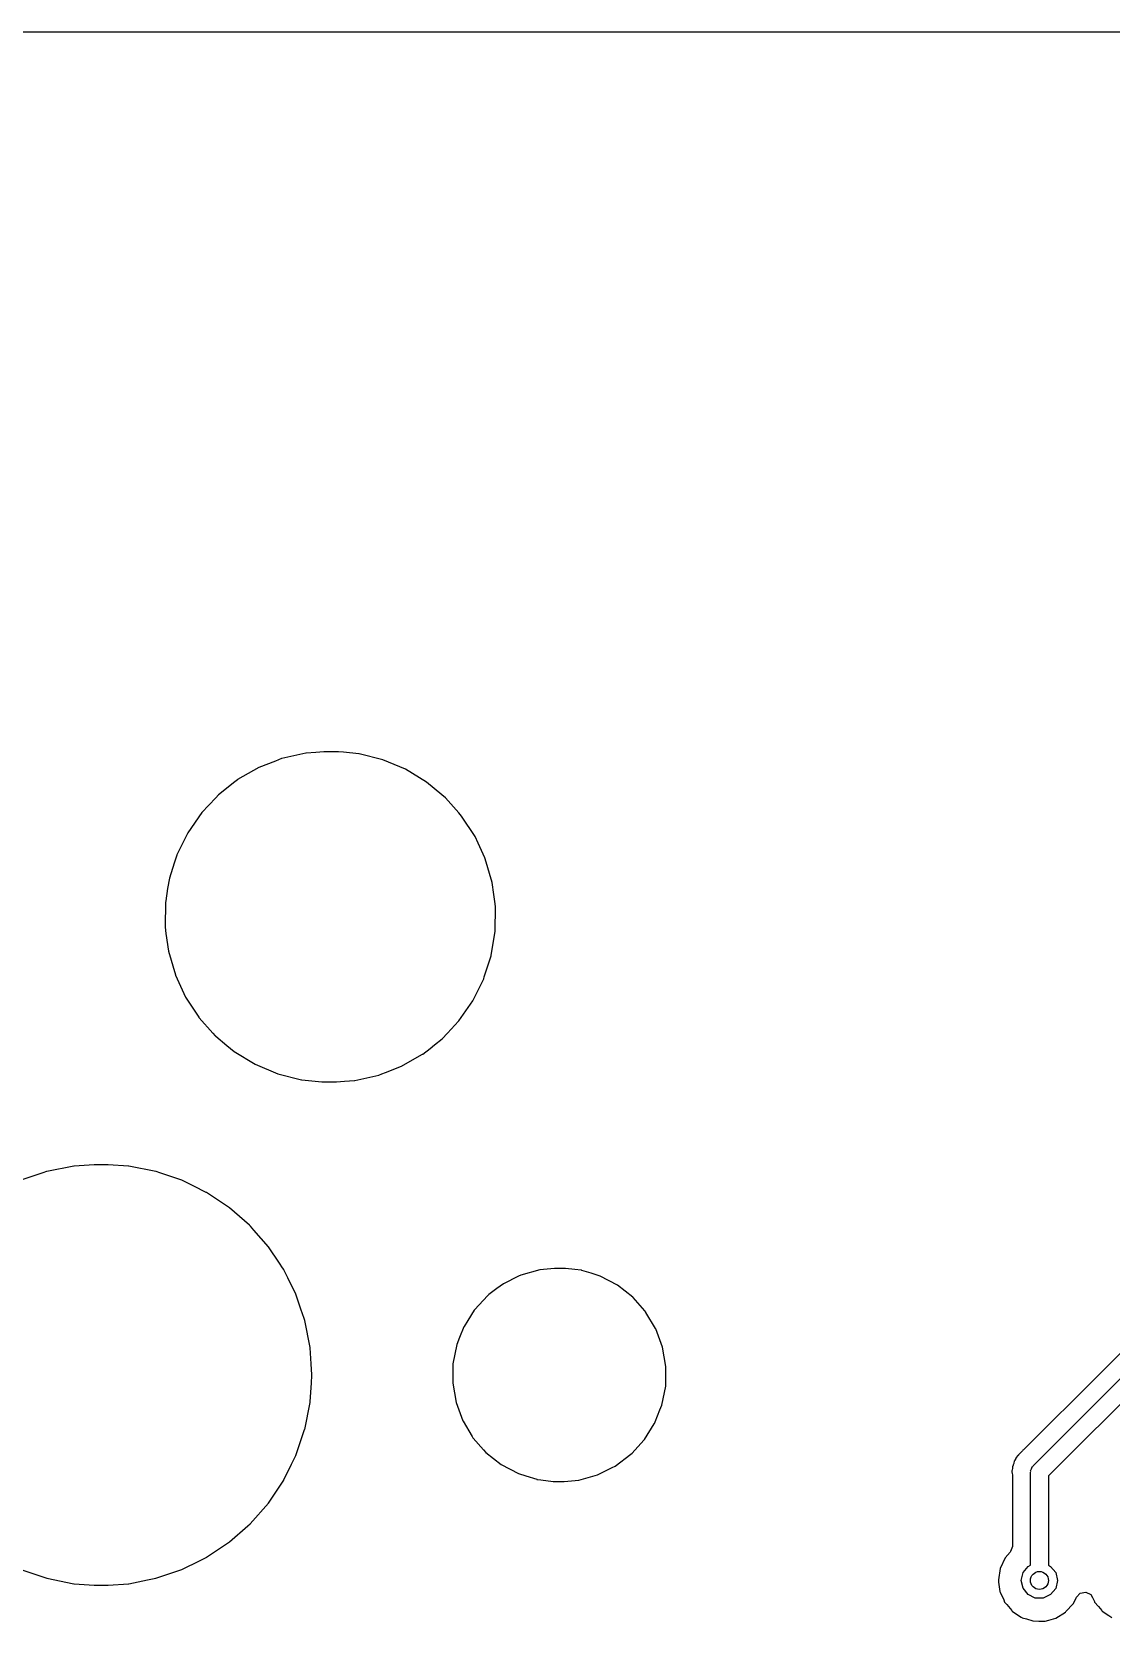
# Model space of a CAD drawing. Extents: x 0.6 to 14.8, y -5.2 to -0.6.
# Drawn here: x 13.458 to 13.93, y -1.287 to -0.594 of the extents above; entities that cross this region are included whole.
import ezdxf

# ---------------------------------------------------------------- set-up
doc = ezdxf.new("R2010")
doc.units = 0
doc.header["$MEASUREMENT"] = 0
doc.layers.add('BLACK', color=7, linetype='CONTINUOUS')

msp = doc.modelspace()

# ---------------------------------------------------------------- linework, layer by layer
at = {"layer": 'BLACK', "linetype": 'CONTINUOUS'}
for p, q in [((12.3751, -0.593524), (13.8593, -0.593524)), ((13.8593, -0.593524), (14.7239, -0.593524)), ((13.5779, -0.908446), (13.5674, -0.91081)), ((13.578, -0.908435), (13.5779, -0.908446)), ((13.5823, -0.90812), (13.578, -0.908435)), ((13.578, -0.908435), (13.578, -0.908435)), ((13.5858, -0.907854), (13.5823, -0.90812)), ((13.5922, -0.907854), (13.5858, -0.907854)), ((13.5943, -0.908069), (13.5922, -0.907854)), ((13.601, -0.908736), (13.5943, -0.908069)), ((13.6011, -0.90875), (13.601, -0.908736)), ((13.601, -0.908736), (13.601, -0.908736)), ((13.6115, -0.911387), (13.6011, -0.90875)), ((13.5574, -0.914692), (13.5481, -0.920008)), ((13.5646, -0.911927), (13.5574, -0.914692)), ((13.5673, -0.910862), (13.5646, -0.911927)), ((13.5674, -0.91081), (13.5673, -0.910862)), ((13.5673, -0.910862), (13.5673, -0.910862)), ((13.6214, -0.915529), (13.6115, -0.911387)), ((13.6305, -0.921086), (13.6214, -0.915529)), ((13.5469, -0.921024), (13.5397, -0.926639)), ((13.548, -0.920097), (13.5469, -0.921024)), ((13.5481, -0.920008), (13.548, -0.920097)), ((13.548, -0.920097), (13.548, -0.920097)), ((13.6306, -0.921179), (13.6305, -0.921086)), ((13.6373, -0.926744), (13.6306, -0.921179)), ((13.5385, -0.927935), (13.5325, -0.934336)), ((13.5397, -0.926639), (13.5385, -0.927935)), ((13.6388, -0.927935), (13.6373, -0.926744)), ((13.6389, -0.928043), (13.6388, -0.927935)), ((13.6447, -0.93456), (13.6389, -0.928043)), ((13.6389, -0.928043), (13.6389, -0.928043)), ((13.5324, -0.934441), (13.5263, -0.943242)), ((13.5325, -0.934336), (13.5324, -0.934441)), ((13.5325, -0.934336), (13.5325, -0.934336)), ((13.6459, -0.935927), (13.6447, -0.93456)), ((13.6518, -0.944885), (13.6459, -0.935927)), ((13.5263, -0.943242), (13.5215, -0.952849)), ((13.6531, -0.947785), (13.6518, -0.944885)), ((13.656, -0.954187), (13.6531, -0.947785)), ((13.5204, -0.956478), (13.5183, -0.96305)), ((13.5215, -0.952987), (13.5204, -0.956478)), ((13.5215, -0.952849), (13.5215, -0.952987)), ((13.6562, -0.954612), (13.656, -0.954187)), ((13.6592, -0.964896), (13.6562, -0.954612)), ((13.5183, -0.96305), (13.5175, -0.967569)), ((13.5175, -0.967569), (13.5167, -0.972929)), ((13.66, -0.970203), (13.6592, -0.964896)), ((13.6605, -0.974241), (13.66, -0.970203)), ((13.5166, -0.973623), (13.5164, -0.984333)), ((13.5167, -0.972929), (13.5166, -0.973623)), ((13.6607, -0.975509), (13.6605, -0.974241)), ((13.6605, -0.98622), (13.6607, -0.975509)), ((13.5164, -0.984333), (13.5164, -0.984476)), ((13.5164, -0.984476), (13.5168, -0.987218)), ((13.5164, -0.984476), (13.5164, -0.984476)), ((13.5168, -0.987218), (13.5179, -0.994947)), ((13.6588, -0.996792), (13.6605, -0.98622)), ((13.5179, -0.994947), (13.5209, -1.00523)), ((13.6558, -1.00612), (13.6588, -0.99693)), ((13.6588, -0.99693), (13.6588, -0.996792)), ((13.5209, -1.00523), (13.5209, -1.00536)), ((13.5209, -1.00536), (13.5209, -1.00536)), ((13.5209, -1.00536), (13.5224, -1.00861)), ((13.6556, -1.00699), (13.6558, -1.00612)), ((13.5224, -1.00861), (13.5253, -1.01496)), ((13.6508, -1.0166), (13.6556, -1.00699)), ((14.0938, -1.01011), (13.9251, -1.17886)), ((13.5253, -1.01496), (13.5294, -1.02109)), ((13.6447, -1.0254), (13.6508, -1.0166)), ((13.8954, -1.21966), (14.1001, -1.01493)), ((13.5294, -1.02109), (13.5311, -1.0237)), ((13.5311, -1.0237), (13.5312, -1.02392)), ((13.5312, -1.02392), (13.5313, -1.02402)), ((13.5313, -1.02402), (13.5313, -1.02402)), ((13.5313, -1.02402), (13.5373, -1.03073)), ((13.6397, -1.03073), (13.6446, -1.02551)), ((13.6446, -1.02551), (13.6447, -1.0254)), ((13.6446, -1.02551), (13.6446, -1.02551)), ((14.1046, -1.02165), (13.9021, -1.22407)), ((13.5373, -1.03073), (13.5383, -1.03191)), ((13.5383, -1.03191), (13.5385, -1.032)), ((13.5385, -1.032), (13.5385, -1.032)), ((13.5385, -1.032), (13.5433, -1.03605)), ((13.634, -1.03586), (13.6374, -1.0332)), ((13.6374, -1.0332), (13.6397, -1.03073)), ((13.5433, -1.03605), (13.5466, -1.03876)), ((13.5466, -1.03876), (13.5557, -1.04431)), ((13.6197, -1.04515), (13.6275, -1.04069)), ((13.6275, -1.04069), (13.6288, -1.03991)), ((13.6288, -1.03991), (13.629, -1.03984)), ((13.6288, -1.03991), (13.6288, -1.03991)), ((13.629, -1.03984), (13.6321, -1.03738)), ((13.6321, -1.03738), (13.634, -1.03586)), ((13.5557, -1.04431), (13.5656, -1.04846)), ((13.6126, -1.0479), (13.6197, -1.04515)), ((13.5656, -1.04846), (13.576, -1.05109)), ((13.576, -1.05109), (13.5761, -1.05111)), ((13.5761, -1.05111), (13.5761, -1.05111)), ((13.5761, -1.05111), (13.579, -1.0514)), ((13.579, -1.0514), (13.5849, -1.05199)), ((13.5849, -1.05199), (13.5913, -1.05199)), ((13.5913, -1.05199), (13.5948, -1.05172)), ((13.5948, -1.05172), (13.5991, -1.05141)), ((13.5991, -1.05141), (13.5992, -1.0514)), ((13.5991, -1.05141), (13.5991, -1.05141)), ((13.5992, -1.0514), (13.6097, -1.04903)), ((13.6097, -1.04903), (13.6111, -1.04849)), ((13.6111, -1.04849), (13.6126, -1.0479)), ((13.4765, -1.08876), (13.4648, -1.09111)), ((13.4767, -1.08875), (13.4765, -1.08876)), ((13.4855, -1.08817), (13.4767, -1.08875)), ((13.4767, -1.08875), (13.4767, -1.08875)), ((13.4916, -1.08817), (13.4855, -1.08817)), ((13.4855, -1.08817), (13.4855, -1.08817)), ((13.4855, -1.08817), (13.4855, -1.08817)), ((13.5004, -1.08875), (13.4916, -1.08817)), ((13.4916, -1.08817), (13.4916, -1.08817)), ((13.4916, -1.08817), (13.4916, -1.08817)), ((13.5006, -1.08876), (13.5004, -1.08875)), ((13.5004, -1.08875), (13.5004, -1.08875)), ((13.5123, -1.09111), (13.5006, -1.08876)), ((13.463, -1.09171), (13.4534, -1.09497)), ((13.4646, -1.09115), (13.463, -1.09171)), ((13.4648, -1.09111), (13.4646, -1.09115)), ((13.4646, -1.09115), (13.4646, -1.09115)), ((13.5125, -1.09115), (13.5123, -1.09111)), ((13.5141, -1.09171), (13.5125, -1.09115)), ((13.5125, -1.09115), (13.5125, -1.09115)), ((13.5237, -1.09497), (13.5141, -1.09171)), ((13.5289, -1.09751), (13.5237, -1.09497)), ((13.5344, -1.10023), (13.5289, -1.09751)), ((13.5345, -1.10029), (13.5344, -1.10023)), ((13.5344, -1.10023), (13.5344, -1.10023)), ((13.5445, -1.10697), (13.5345, -1.10029)), ((13.5446, -1.10706), (13.5445, -1.10697)), ((13.5532, -1.11457), (13.5446, -1.10706)), ((13.5446, -1.10706), (13.5446, -1.10706)), ((13.5536, -1.1149), (13.5532, -1.11457)), ((13.5537, -1.115), (13.5536, -1.1149)), ((13.5552, -1.11678), (13.5537, -1.115)), ((13.5615, -1.12395), (13.5552, -1.11678)), ((13.5663, -1.13119), (13.5615, -1.12395)), ((13.5677, -1.1332), (13.5663, -1.13119)), ((13.5682, -1.13395), (13.5677, -1.1332)), ((13.5682, -1.13406), (13.5682, -1.13395)), ((13.57, -1.13759), (13.5682, -1.13406)), ((13.5682, -1.13406), (13.5682, -1.13406)), ((13.5735, -1.14473), (13.57, -1.13759)), ((13.6707, -1.13688), (13.6642, -1.14012)), ((13.6717, -1.13643), (13.6707, -1.13688)), ((13.6718, -1.13635), (13.6717, -1.13643)), ((13.6717, -1.13643), (13.6717, -1.13643)), ((13.68, -1.13403), (13.6718, -1.13635)), ((13.6864, -1.13344), (13.68, -1.13403)), ((13.6913, -1.13344), (13.6864, -1.13344)), ((13.6954, -1.13393), (13.6913, -1.13344)), ((13.6981, -1.13424), (13.6954, -1.13393)), ((13.6983, -1.13427), (13.6981, -1.13424)), ((13.6981, -1.13424), (13.6981, -1.13424)), ((13.6984, -1.13432), (13.6983, -1.13427)), ((13.7024, -1.13557), (13.6984, -1.13432)), ((13.6984, -1.13432), (13.6984, -1.13432)), ((13.7064, -1.1368), (13.7024, -1.13557)), ((13.714, -1.14078), (13.7064, -1.1368)), ((13.5757, -1.15123), (13.5735, -1.14473)), ((13.6578, -1.14485), (13.6573, -1.14523)), ((13.6613, -1.14227), (13.6578, -1.14485)), ((13.6642, -1.14012), (13.6613, -1.14227)), ((13.7207, -1.14606), (13.714, -1.14078)), ((13.5771, -1.15533), (13.5757, -1.15123)), ((13.6514, -1.15166), (13.6486, -1.15612)), ((13.6515, -1.15151), (13.6514, -1.15166)), ((13.6514, -1.15166), (13.6514, -1.15166)), ((13.6517, -1.15136), (13.6515, -1.15151)), ((13.6572, -1.14537), (13.6517, -1.15136)), ((13.6573, -1.14523), (13.6572, -1.14537)), ((13.7208, -1.1462), (13.7207, -1.14606)), ((13.7259, -1.15198), (13.7208, -1.1462)), ((13.5774, -1.15612), (13.5771, -1.15533)), ((13.5797, -1.16792), (13.5774, -1.15612)), ((13.647, -1.15873), (13.6469, -1.1589)), ((13.6486, -1.15612), (13.647, -1.15873)), ((13.7263, -1.15249), (13.7259, -1.15198)), ((13.7264, -1.15264), (13.7263, -1.15249)), ((13.7306, -1.15967), (13.7264, -1.15264)), ((13.7264, -1.15264), (13.7264, -1.15264)), ((13.645, -1.16366), (13.6438, -1.16666)), ((13.6469, -1.1589), (13.645, -1.16366)), ((13.6469, -1.1589), (13.6469, -1.1589)), ((13.7307, -1.15983), (13.7306, -1.15967)), ((13.7306, -1.15967), (13.7306, -1.15967)), ((13.7336, -1.16784), (13.7307, -1.15983)), ((13.5797, -1.16805), (13.5797, -1.16792)), ((13.5802, -1.17504), (13.5797, -1.16805)), ((13.5797, -1.16805), (13.5797, -1.16805)), ((13.6438, -1.16666), (13.6421, -1.17504)), ((13.7351, -1.17626), (13.7336, -1.16784)), ((13.5805, -1.17992), (13.5802, -1.17504)), ((13.6421, -1.17504), (13.6421, -1.17683)), ((13.6421, -1.17683), (13.6421, -1.18012)), ((13.735, -1.17901), (13.7351, -1.17644)), ((13.735, -1.1848), (13.735, -1.17901)), ((13.7351, -1.17644), (13.7351, -1.17626)), ((13.7351, -1.17644), (13.7351, -1.17644)), ((13.9251, -1.17886), (13.8913, -1.21259)), ((13.5797, -1.19148), (13.5803, -1.18358)), ((13.5803, -1.18358), (13.5805, -1.18005)), ((13.5805, -1.18005), (13.5805, -1.17992)), ((13.6421, -1.18012), (13.642, -1.18358)), ((13.642, -1.18358), (13.6435, -1.192)), ((13.7333, -1.19318), (13.735, -1.1848)), ((13.5774, -1.20372), (13.5797, -1.19192)), ((13.5797, -1.19192), (13.5797, -1.19148)), ((13.6435, -1.192), (13.6464, -1.20002)), ((13.7325, -1.1952), (13.7333, -1.19318)), ((13.6464, -1.20002), (13.6465, -1.20017)), ((13.6465, -1.20017), (13.6465, -1.20017)), ((13.6465, -1.20017), (13.6505, -1.20682)), ((13.7301, -1.20111), (13.7304, -1.20048)), ((13.7304, -1.20048), (13.7325, -1.1952)), ((13.5735, -1.21511), (13.5766, -1.20593)), ((13.5766, -1.20593), (13.5773, -1.20384)), ((13.5773, -1.20384), (13.5774, -1.20372)), ((13.5773, -1.20384), (13.5773, -1.20384)), ((13.6505, -1.20682), (13.6508, -1.20736)), ((13.6508, -1.20736), (13.6509, -1.20749)), ((13.7257, -1.20816), (13.73, -1.20126)), ((13.73, -1.20126), (13.7301, -1.20111)), ((13.6509, -1.20749), (13.6509, -1.20749)), ((13.6509, -1.20749), (13.6554, -1.21259)), ((13.6554, -1.21259), (13.6564, -1.21378)), ((13.6564, -1.21378), (13.6631, -1.21907)), ((13.7198, -1.21461), (13.7203, -1.21405)), ((13.7203, -1.21405), (13.7255, -1.20847)), ((13.7255, -1.20847), (13.7256, -1.20834)), ((13.7255, -1.20847), (13.7255, -1.20847)), ((13.7256, -1.20834), (13.7257, -1.20816)), ((13.8896, -1.21431), (13.8891, -1.21485)), ((13.8897, -1.21421), (13.8896, -1.21431)), ((13.8908, -1.21304), (13.8897, -1.21421)), ((13.891, -1.21278), (13.8908, -1.21304)), ((13.8912, -1.21269), (13.891, -1.21278)), ((13.8913, -1.21259), (13.8912, -1.21269)), ((13.5682, -1.22577), (13.5716, -1.21896)), ((13.5716, -1.21896), (13.5735, -1.21511)), ((13.6631, -1.21907), (13.6707, -1.22304)), ((13.7061, -1.2231), (13.7117, -1.22035)), ((13.7117, -1.22035), (13.7129, -1.21972)), ((13.7129, -1.21972), (13.7198, -1.21461)), ((13.8864, -1.22059), (13.8863, -1.22149)), ((13.8867, -1.21929), (13.8864, -1.2201)), ((13.8864, -1.2201), (13.8864, -1.22035)), ((13.8864, -1.22035), (13.8864, -1.22059)), ((13.8868, -1.21913), (13.8867, -1.21929)), ((13.887, -1.21858), (13.8868, -1.21913)), ((13.8872, -1.21756), (13.887, -1.2185)), ((13.887, -1.2185), (13.887, -1.21858)), ((13.8874, -1.21727), (13.8872, -1.21756)), ((13.8875, -1.21719), (13.8874, -1.21727)), ((13.8874, -1.21727), (13.8874, -1.21727)), ((13.8879, -1.21643), (13.8875, -1.21719)), ((13.888, -1.21601), (13.8879, -1.21634)), ((13.8879, -1.21634), (13.8879, -1.21634)), ((13.8879, -1.21634), (13.8879, -1.21643)), ((13.8888, -1.21515), (13.888, -1.21601)), ((13.889, -1.215), (13.8888, -1.21515)), ((13.8891, -1.21485), (13.889, -1.215)), ((13.8943, -1.22183), (13.8947, -1.221)), ((13.8947, -1.221), (13.895, -1.22013)), ((13.895, -1.22013), (13.8953, -1.21994)), ((13.8953, -1.21994), (13.8954, -1.21966)), ((13.5615, -1.2359), (13.5682, -1.2259)), ((13.5682, -1.2259), (13.5682, -1.22577)), ((13.6707, -1.22304), (13.6739, -1.22405)), ((13.6739, -1.22405), (13.6787, -1.22552)), ((13.6787, -1.22552), (13.6787, -1.22552)), ((13.6787, -1.22552), (13.6788, -1.22558)), ((13.6788, -1.22558), (13.679, -1.2256)), ((13.679, -1.2256), (13.679, -1.2256)), ((13.679, -1.2256), (13.6805, -1.22577)), ((13.6805, -1.22577), (13.6858, -1.2264)), ((13.6858, -1.2264), (13.6907, -1.2264)), ((13.6907, -1.2264), (13.6971, -1.22582)), ((13.6971, -1.22582), (13.7053, -1.2235)), ((13.7053, -1.2235), (13.7061, -1.2231)), ((13.8863, -1.22149), (13.8862, -1.22185)), ((13.8862, -1.22185), (13.8862, -1.22224)), ((13.8862, -1.22224), (13.8863, -1.22299)), ((13.8863, -1.22299), (13.8864, -1.22352)), ((13.8864, -1.22352), (13.8864, -1.25481)), ((13.8944, -1.22214), (13.8943, -1.22183)), ((13.8943, -1.22244), (13.8944, -1.22214)), ((13.8943, -1.26306), (13.8943, -1.22244)), ((13.9021, -1.22407), (13.9021, -1.26306)), ((13.5536, -1.24494), (13.5615, -1.2359)), ((13.5445, -1.25287), (13.5525, -1.24584)), ((13.5525, -1.24584), (13.5535, -1.24502)), ((13.5535, -1.24502), (13.5536, -1.24494)), ((13.5345, -1.25955), (13.5445, -1.25287)), ((13.8864, -1.25481), (13.8856, -1.2571)), ((13.5237, -1.26487), (13.5317, -1.26095)), ((13.5317, -1.26095), (13.5344, -1.25961)), ((13.5344, -1.25961), (13.5345, -1.25955)), ((13.5344, -1.25961), (13.5344, -1.25961)), ((13.8832, -1.25985), (13.8811, -1.26445)), ((13.8854, -1.25739), (13.8832, -1.25985)), ((13.8856, -1.2571), (13.8854, -1.25739)), ((13.4534, -1.26487), (13.4648, -1.26874)), ((13.4648, -1.26874), (13.4765, -1.27108)), ((13.5006, -1.27108), (13.5087, -1.26947)), ((13.5087, -1.26947), (13.5123, -1.26874)), ((13.5123, -1.26874), (13.5237, -1.26487)), ((13.8811, -1.26445), (13.8803, -1.26947)), ((13.8803, -1.26947), (13.8803, -1.26974)), ((13.8803, -1.26974), (13.8804, -1.27046)), ((13.8803, -1.26974), (13.8803, -1.26974)), ((13.8903, -1.26967), (13.8911, -1.26626)), ((13.8911, -1.27309), (13.8903, -1.26967)), ((13.8911, -1.26626), (13.8933, -1.26352)), ((13.8933, -1.26352), (13.8943, -1.26306)), ((13.9021, -1.26306), (13.9031, -1.26353)), ((13.9031, -1.26353), (13.9053, -1.26627)), ((13.9053, -1.26627), (13.9061, -1.26969)), ((13.9061, -1.26971), (13.9053, -1.27312)), ((13.9061, -1.26969), (13.9061, -1.26971)), ((13.4765, -1.27108), (13.4767, -1.27109)), ((13.4767, -1.27109), (13.4767, -1.27109)), ((13.4767, -1.27109), (13.4855, -1.27167)), ((13.4855, -1.27167), (13.4855, -1.27167)), ((13.4855, -1.27167), (13.4855, -1.27167)), ((13.4855, -1.27167), (13.4916, -1.27167)), ((13.4916, -1.27167), (13.5004, -1.27109)), ((13.4916, -1.27167), (13.4916, -1.27167)), ((13.4916, -1.27167), (13.4916, -1.27167)), ((13.5004, -1.27109), (13.5006, -1.27108)), ((13.5004, -1.27109), (13.5004, -1.27109)), ((13.8804, -1.27046), (13.8809, -1.2745)), ((13.8809, -1.2745), (13.8811, -1.27476)), ((13.8811, -1.27476), (13.8811, -1.27476)), ((13.8811, -1.27476), (13.8826, -1.27819)), ((13.8933, -1.27583), (13.8911, -1.27309)), ((13.8964, -1.27736), (13.8933, -1.27583)), ((13.9031, -1.27586), (13.8999, -1.27737)), ((13.9053, -1.27312), (13.9031, -1.27586)), ((13.9144, -1.27699), (13.916, -1.27526)), ((13.916, -1.27526), (13.9184, -1.27483)), ((13.9184, -1.27483), (13.9206, -1.27588)), ((13.9206, -1.27588), (13.9214, -1.27712)), ((13.8826, -1.27819), (13.883, -1.27915)), ((13.883, -1.27915), (13.8839, -1.28023)), ((13.8839, -1.28023), (13.8861, -1.28283)), ((13.8861, -1.28283), (13.8861, -1.28283)), ((13.8861, -1.28283), (13.8863, -1.28304)), ((13.8863, -1.28304), (13.8891, -1.28496)), ((13.8999, -1.27737), (13.8964, -1.27736)), ((13.9053, -1.28613), (13.9096, -1.28347)), ((13.9096, -1.28347), (13.9098, -1.28327)), ((13.9098, -1.28327), (13.9129, -1.27991)), ((13.9129, -1.27991), (13.9131, -1.27971)), ((13.9129, -1.27991), (13.9129, -1.27991)), ((13.9131, -1.27971), (13.9144, -1.27699)), ((13.9214, -1.27712), (13.9222, -1.2789)), ((13.9222, -1.2789), (13.9222, -1.2789)), ((13.9222, -1.2789), (13.9223, -1.27915)), ((13.9223, -1.27915), (13.924, -1.2811)), ((13.924, -1.2811), (13.9254, -1.28283)), ((13.9254, -1.28283), (13.9254, -1.28283)), ((13.9254, -1.28283), (13.9256, -1.28304)), ((13.9256, -1.28304), (13.9285, -1.28496)), ((13.8891, -1.28496), (13.8902, -1.28565)), ((13.8902, -1.28565), (13.8905, -1.28586)), ((13.8905, -1.28586), (13.8907, -1.28594)), ((13.8907, -1.28594), (13.8907, -1.28594)), ((13.8907, -1.28594), (13.8925, -1.2865)), ((13.8925, -1.2865), (13.8953, -1.28737)), ((13.8953, -1.28737), (13.8979, -1.28742)), ((13.8979, -1.28742), (13.9001, -1.28746)), ((13.9001, -1.28746), (13.9001, -1.28746)), ((13.9001, -1.28746), (13.9004, -1.28747)), ((13.9004, -1.28747), (13.9007, -1.28739)), ((13.9007, -1.28739), (13.9023, -1.28695)), ((13.9007, -1.28739), (13.9007, -1.28739)), ((13.9023, -1.28695), (13.9053, -1.28613)), ((13.9285, -1.28496), (13.9294, -1.2856)), ((13.9294, -1.2856), (13.9298, -1.28586))]:
    msp.add_line(p, q, dxfattribs=at)
at = {"layer": 'BLACK'}
msp.add_circle((13.8982, -1.26969), 0.003937, dxfattribs=at)

doc.saveas('drawing.dxf')
